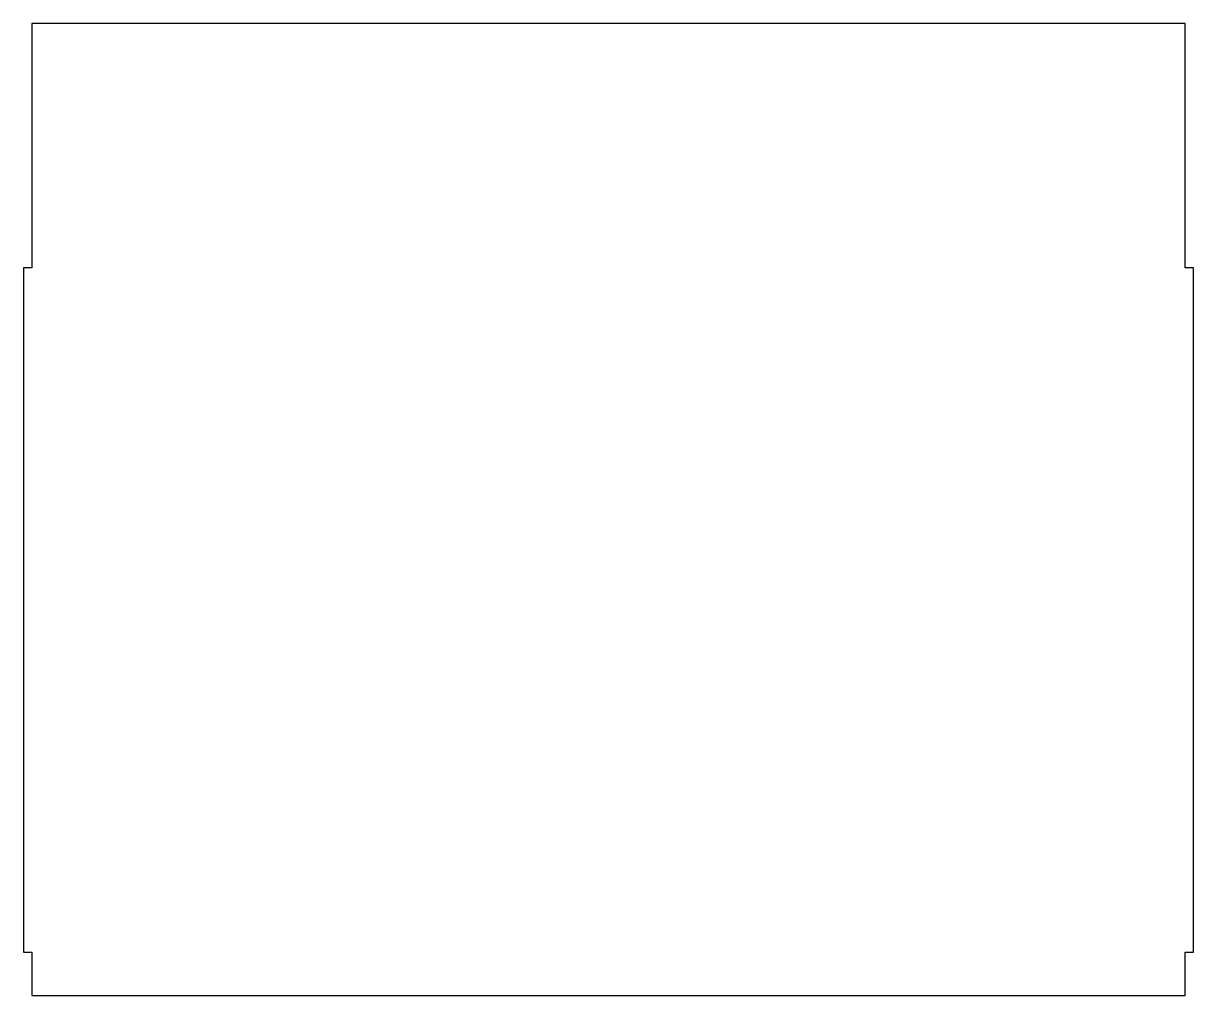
# Model space of a CAD drawing. Extents: x 0 to 23.9, y 0 to 19.9.
import ezdxf

# ---------------------------------------------------------------- set-up
doc = ezdxf.new("R2010")
doc.units = 0
doc.layers.add('PartCut', color=1, linetype='CONTINUOUS')

msp = doc.modelspace()

# ---------------------------------------------------------------- linework, layer by layer
at = {"layer": 'PartCut'}
msp.add_lwpolyline([(0.17, 0.885), (0.17, 0), (23.77, 0), (23.77, 0.885), (23.94, 0.885), (23.94, 14.885), (23.77, 14.885), (23.77, 19.885), (0.17, 19.885), (0.17, 14.885), (0, 14.885), (0, 0.885)], close=True, dxfattribs=at)

doc.saveas('drawing.dxf')
